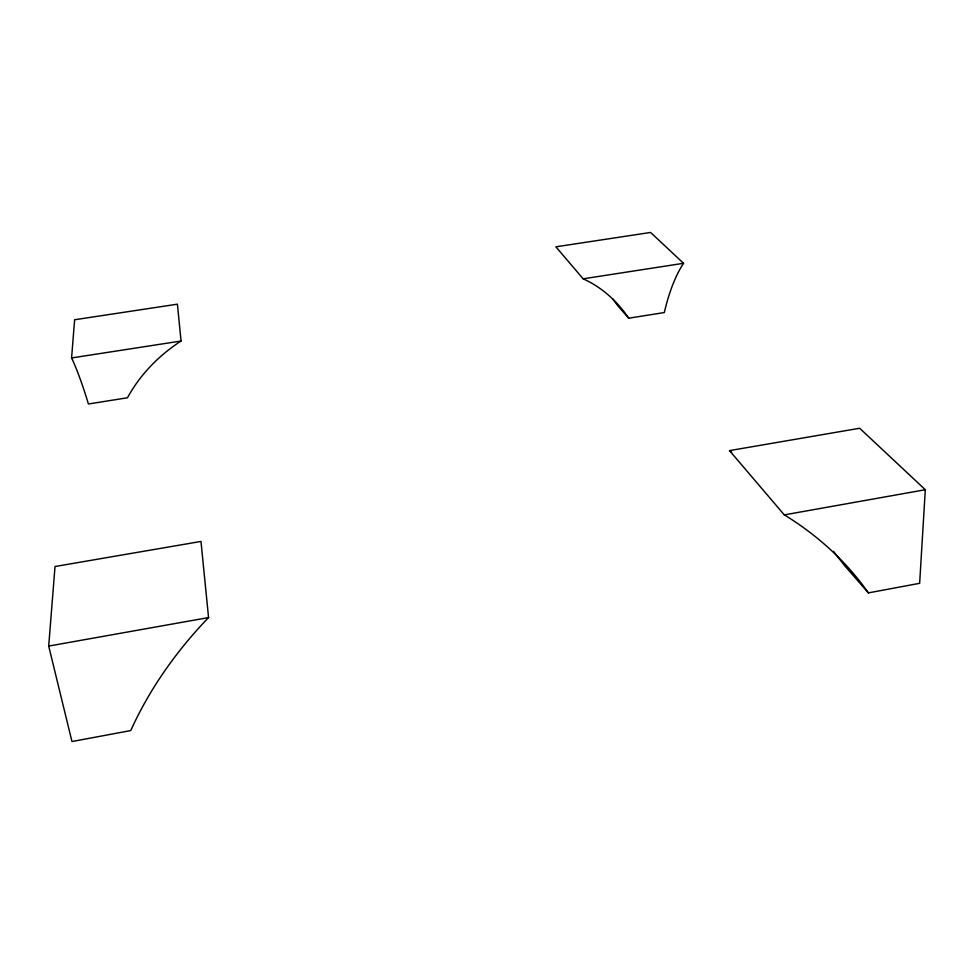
<?xml version="1.0" encoding="UTF-8"?>
<svg xmlns="http://www.w3.org/2000/svg" width="974" height="974" viewBox="0 0 974 974"><rect width="100%" height="100%" fill="white"/><g stroke="black" fill="none" stroke-linecap="round" stroke-linejoin="round"><path stroke-width="1.46" d="M925.3 489.727L784.289 514.881L729.514 450.609L859.652 428.256L925.3 489.727L919.651 583.316L868.382 592.886A417.103 322.077 -21.4 0 0 784.314 514.869M48.7 646.079L55.019 566.515L200.985 541.434L208.558 617.565A417.103 322.077 -21.4 0 0 130.76 730.561L71.966 741.543L48.7 646.079L208.558 617.565M71.589 357.957L74.621 319.752L177.402 304.18L181.067 341.022C159.018 355.303 140.049 374.625 127.472 397.782L88.415 403.979A354.073 37.73 81.4 0 0 71.589 357.957L181.067 341.022M628.68 318.206L664.305 312.557A334.07 110.525 77.9 0 1 683.529 263.297L650.608 232.457L555.874 246.824L583.146 278.82C601.749 287.184 617.431 301.295 628.68 318.206L617.65 305.568A278.893 247.019 -20.3 0 0 612.646 298.872M583.146 278.82L683.529 263.297M729.514 450.609L731.742 452.374M868.382 592.886L844.714 565.76L833.452 551.345"/></g></svg>
